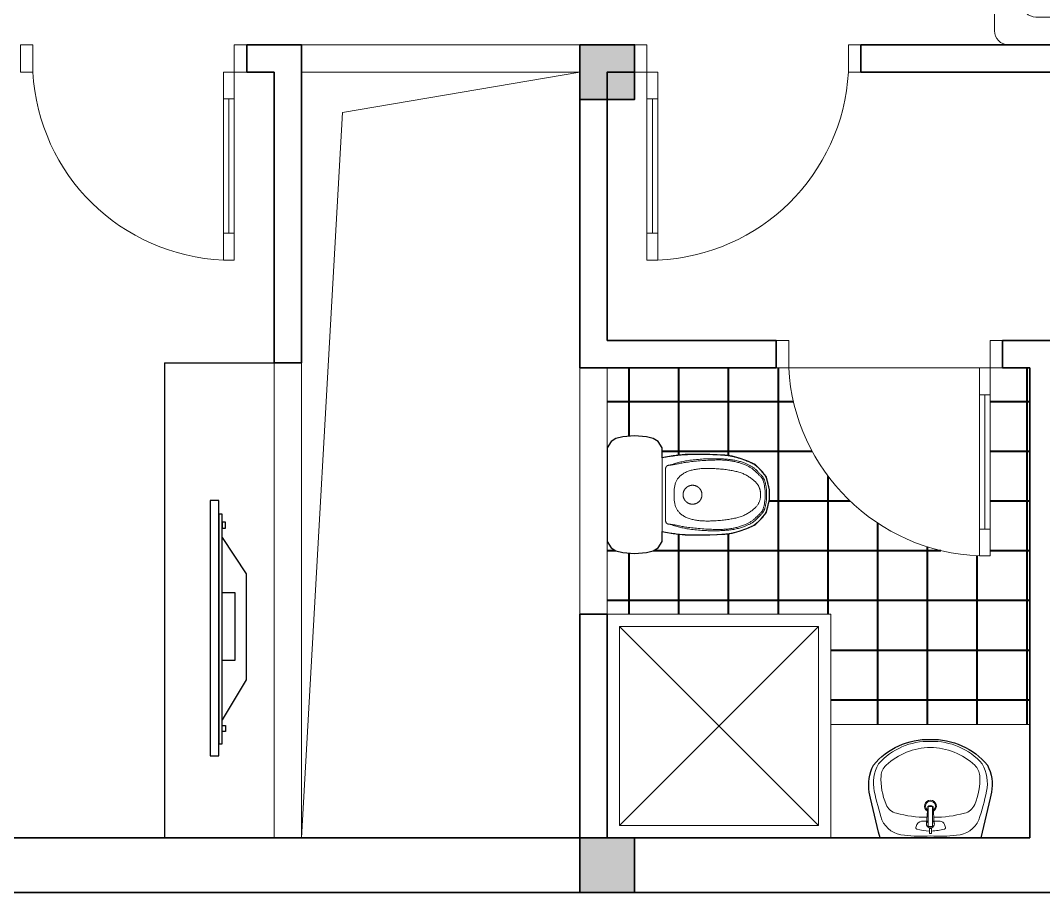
# Model space of a CAD drawing. Header units: millimetres. Extents: x -529782 to -142003, y -492574 to -273331.
# Drawn here: x -456372 to -452257, y -323175 to -319668 of the extents above; entities that cross this region are included whole.
import ezdxf

# ---------------------------------------------------------------- set-up
doc = ezdxf.new("R2010")
doc.units = ezdxf.units.MM
doc.header["$LTSCALE"] = 500
doc.header["$MEASUREMENT"] = 0
doc.linetypes.add('DASHED', pattern=[0.75, 0.5, -0.25])
doc.layers.get('0').update_dxf_attribs({"linetype": 'CONTINUOUS', "lineweight": 13})
for name, color, linetype, lineweight in [('1.cat 30', 30, 'CONTINUOUS', 35), ('1.cot', 2, 'CONTINUOUS', 35), ('CA.dim 08', 251, 'CONTINUOUS', 13), ('CA.noi that 15', 15, 'CONTINUOUS', 9), ('noithat', 15, 'CONTINUOUS', 9), ('RAT MANH', 250, 'CONTINUOUS', 40)]:
    doc.layers.add(name, color=color, linetype=linetype, lineweight=lineweight)
doc.layers.add('NTHT', color=5, linetype='CONTINUOUS')

# ---------------------------------------------------------------- blocks, each defined once
blk = doc.blocks.new('A$C1A9D127A')
at = {"layer": 'noithat', "color": 135, "linetype": 'Continuous'}
for p, q in [((49.99985728343017, 109.9998206971213), (-0.0001427165698260069, 109.9998206971213)), ((-0.0001427165698260069, 109.9998206971213), (-0.0001427165698260069, -0.000179302878677845)), ((49.99985728343017, -0.000179302878677845), (49.99985728343017, 109.9998206971213)), ((-0.0001427165698260069, -0.000179302878677845), (49.99985728343017, -0.000179302878677845))]:
    blk.add_line(p, q, dxfattribs=at)
blk = doc.blocks.new('A$C2BDB356E')
at = {"layer": 'noithat', "color": 135, "linetype": 'Continuous'}
for p, q in [((0.0007344302721321583, 599.9999563574092), (0.0007344302721321583, 699.9999563574092)), ((0.0007344302721321583, 699.9999563574092), (40.00073443027213, 699.9999563574092)), ((40.00073443027213, 699.9999563574092), (40.00073443027213, 599.9999563574092)), ((40.00073443027213, 599.9999563574092), (0.0007344302721321583, 599.9999563574092)), ((0.0007344302721321583, 99.99995635740925), (0.0007344302721321583, -4.364259075373411e-05)), ((40.00073443027213, 99.99995635740925), (0.0007344302721321583, 99.99995635740925)), ((40.00073443027213, -4.364259075373411e-05), (40.00073443027213, 99.99995635740925)), ((0.0007344302721321583, -4.364259075373411e-05), (40.00073443027213, -4.364259075373411e-05))]:
    blk.add_line(p, q, dxfattribs=at)
at = {"layer": 'noithat', "color": 8, "linetype": 'Continuous'}
for p, q in [((0.0007344302721321583, 99.99995635740925), (0.0007344302721321583, 599.9999563574092)), ((20.00073443027213, 599.9999563574092), (20.00073443027213, 99.99995635740925)), ((40.00073443027213, 599.9999563574092), (40.00073443027213, 99.99995635740925))]:
    blk.add_line(p, q, dxfattribs=at)
at = {"layer": 'noithat', "color": 1, "linetype": 'Continuous'}
blk.add_arc((10.18820847296689, 740.3098040898665), 740.9098847954065, 272.306074052381, 356.8812333185894, dxfattribs=at)
blk = doc.blocks.new('LB')
at = {"layer": 'CA.noi that 15'}
for points in [[(-225.0000000000036, 0, 0.00715951552299166), (-273, -203.4897723640211, 0.1619198315888996), (-254.9308359635256, -324.6108444543647, 0.2300763948304888), (-9.094947017729282e-13, -439.9999999999989, 0.2300763948304889), (254.9308359635243, -324.6108444543647, 0.161919831588894), (273, -203.4897723640211, 0.007159515522987385), (225.0000000000023, 0)], [(216.4925451009931, -80.28914582800644, 0.2857762006744261), (116.4577819525553, -11.7264805697082, 0.05324895662298185), (4.547473508864641e-13, -8.717014769758407, 0.0532489566229818), (-116.457781952558, -11.72648056970911, 0.2857762006744263), (-216.4925451009949, -80.28914582800644, 0.0261188910767663), (-251, -208.1482769904169, 0.1828913300787753), (-231.6265457520908, -330.4339747134914, 0.2264730495886041), (-1.364242052659392e-12, -430.638764293589, 0.226473049588604), (231.6265457520908, -330.4339747134914, 0.1828913300787497), (251, -208.1482769904173, 0.02611889107674409)]]:
    blk.add_lwpolyline(points, format="xyb", close=True, dxfattribs=at)
for points in [[(-4.642100318369557, -30.54651999733323, 0.05091970351097123), (-60.43249699888611, -38.67063978293299, 0.4550738400397396), (-65.25905792041067, -46.36225864447033), (-61.14037776060513, -59.97870053259294, 0.2425177632962802), (-30.74250099478513, -74.75794050045897), (-16.69255750458069, -74.75794050045806)], [(9.524471682713738, -76.50839315901612, 0.7450101492190555), (-9.094947017729282e-13, -44.10808223062713, 0.7450101492190555), (-9.524471682715102, -76.50839315901612)], [(16.69255750457887, -74.75794050045806), (43.55986075457076, -74.75794050045806, 0.3305759068137352), (63.47080706874431, -59.97870053259339), (67.5894872285503, -46.36225864446942, 0.4550738400397397), (62.7629263070271, -38.67063978293254, 0.04891794026142181), (4.642100318368648, -30.54651999733323)], [(-17.48431541254058, -63.21405958222567), (-12.16060777981193, -140.454138731086, 0.3498836296653924), (12.16060777980829, -140.454138731086), (17.48431541253922, -63.21405958222567)], [(-15.52406878799718, -91.65469060038981, 0.05992485428890888), (-151.8340918766921, -109.640883800061, 0.2338672628618872), (-198.0378745664975, -149.3845572819522, 0.11430768862143), (-220.4523989751093, -277.4139925811553, 0.1955244708288293), (-198.3823421961002, -324.234444566411, 0.1833533645565591), (-3.410605131648481e-13, -403.8053916709545, 0.183353364556559), (198.3823421960981, -324.2344445664113, 0.1955244708288292), (220.4523989751087, -277.4139925811545, 0.1143076886214278), (198.0378745664973, -149.3845572819565, 0.2338672628618896), (151.8340918766912, -109.6408838000611, 0.05992485428890924), (15.52406878799502, -91.6546906003897)]]:
    blk.add_lwpolyline(points, format="xyb", dxfattribs=at)
for points in [[(-4.642100318370467, -18.86351208096585), (4.642100318368648, -18.86351208096585), (4.642100318368193, -42.40247154831923), (-4.642100318370467, -42.40247154831923)], [(9.524471682713283, -50.33124167318238), (-9.524471682714648, -50.33124167318238), (-9.524471682714648, -140), (9.524471682713283, -140)]]:
    blk.add_lwpolyline(points, close=True, dxfattribs=at)
for radius, start, end in [(26.54878672550494, 120.8988147049389, 59.10118529506399), (22.12788702186934, 126.8903920545422, 53.10960794546185)]:
    blk.add_arc((-9.094947017729282e-13, -141.8663260221169), radius, start, end, dxfattribs=at)
blk = doc.blocks.new('XB')
at = {"layer": 'CA.noi that 15'}
for points in [[(-9.094947017729282e-13, -244.9999999999995), (208.8954361495862, -244.9999999999995), (237.2925287717289, -227.394719377834), (251.4910685635441, -206.0861382490939), (258.5903449787074, -175.3070756266006), (262.5, -122.5), (258.5903449787074, -69.69292437339845), (251.4910685635441, -38.91386175090565), (237.2925287717289, -17.60528062216554), (208.8954361495862, 0), (0, 0), (-208.8954361495871, 0), (-237.2925287717308, -17.60528062216554), (-251.4910685635441, -38.91386175090565), (-258.5903449787093, -69.69292437339845), (-262.5, -122.5), (-258.5903449787093, -175.3070756266006), (-251.4910685635441, -206.0861382490939), (-237.2925287717308, -227.394719377834), (-208.8954361495871, -244.9999999999995)], [(-38.12755352953536, -702.979022871189), (-42.16950027680332, -702.2574803312175), (-45.98567134152245, -701.5074583245412), (-49.5790804289777, -700.729298482966), (-52.95274124445359, -699.923342438298), (-56.10966749323461, -699.0899318223428), (-59.05287288060572, -698.2294082669064), (-61.78537111185051, -697.3421134037942), (-64.3101758922553, -696.4283888648126), (-66.63704503162444, -695.4842888694538), (-68.80271275785026, -694.4887179879563), (-70.8506574033454, -693.4162933782457), (-72.82435730052384, -692.2416321982466), (-74.76729078179778, -690.9393516058847), (-76.72293617958121, -689.4840687590852), (-78.73477182628676, -687.8504008157729), (-80.84627605432661, -686.0129649338735), (-83.08950568948694, -683.9562778420052), (-85.45083153103633, -681.7044545515585), (-87.90520287161507, -679.2915096446175), (-90.42756900386439, -676.7514577032659), (-92.99287922042413, -674.1183133095876), (-95.5760828139355, -671.4260910456665), (-98.15212907703881, -668.7088054935864), (-100.6959673023753, -666.0004712354312), (-103.1858272320546, -663.3276435114369), (-105.6130604060691, -660.6870401944493), (-107.9722988138788, -658.0679198154658), (-110.2581744449449, -655.4595409054846), (-112.4653192887295, -652.8511619955034), (-114.5883653346928, -650.2320416165201), (-116.6219445722963, -647.5914382995325), (-118.5606889910014, -644.918610575538), (-120.4025110318612, -642.2016234906052), (-122.1584449422976, -639.4237681510833), (-123.8428054213264, -636.5671421783916), (-125.4699071679611, -633.6138431939492), (-127.0540648812166, -630.5459688191759), (-128.6095932601074, -627.3456166754909), (-130.1508070036484, -623.9948843843138), (-131.6920208108545, -620.4758695670637), (-133.2430760365014, -616.7781291724755), (-134.7959206584151, -612.9210574585438), (-136.3380293101827, -608.9315080105787), (-137.8568766253916, -604.83633441389), (-139.3399372376293, -600.6623902537879), (-140.7746857804832, -596.4365291155823), (-142.1485968875409, -592.185604584583), (-143.4491451923891, -587.9364702461), (-144.6667875602297, -583.7076252386182), (-145.8039097827204, -579.4841509133203), (-146.8658798831329, -575.2427741745635), (-147.8580658847395, -570.9602219267051), (-148.785835810811, -566.6132210741032), (-149.6545576846197, -562.1784985211145), (-150.4695995294378, -557.6327811720967), (-151.2363293685362, -552.9527959314073), (-151.9580276641186, -548.1167615624722), (-152.629624634113, -543.1088642649927), (-153.243962935378, -537.9147820977378), (-153.793885224773, -532.5201931194772), (-154.2722341591575, -526.9107753889803), (-154.6718523953905, -521.0722069650169), (-154.9855825903305, -514.9901659063564), (-155.206267400838, -508.6503302717686), (-155.3288370405953, -502.0428537262937), (-155.3565719505846, -495.1757923600576), (-155.2948401286117, -488.0616778694568), (-155.1490095724821, -480.7130419508885), (-154.9244482800023, -473.1424163007491), (-154.6265242489781, -465.3623326154357), (-154.260605477215, -457.3853225913447), (-153.8320599625199, -449.2239179248729), (-153.3459574805975, -440.8998998787533), (-152.8061749187523, -432.4720479810615), (-152.2162909421882, -424.0083913262081), (-151.5798842161098, -415.5769590086052), (-150.9005334057201, -407.2457801226633), (-150.1818171762238, -399.0828837627946), (-149.4273141928243, -391.1562990234102), (-148.6406031207257, -383.534054998921), (-147.8249644072762, -376.2686653779242), (-146.9824856283994, -369.3505822257575), (-146.1149561421635, -362.7547422019452), (-145.2241653066358, -356.456081966011), (-144.3119024798848, -350.4295381774787), (-143.3799570199776, -344.6500474958711), (-142.4301182849822, -339.0925465807131), (-141.464175632967, -333.731972091528), (-140.4860059703346, -328.5489297761337), (-139.5078363968332, -323.5467017355263), (-138.543981560545, -318.7342391589959), (-137.6087561095533, -314.1204932358332), (-136.7164746919402, -309.714415155328), (-135.8814519557895, -305.5249561067712), (-135.118002549184, -301.5610672794523), (-134.4404411202063, -297.8316998626624), (-133.8589072117784, -294.3443131779031), (-133.3668399461826, -291.1003990755235), (-132.9535033405396, -288.0999575380847), (-132.6081614119707, -285.3429885481473), (-132.3200781775963, -282.8294920882727), (-132.0785176545382, -280.5594681410216), (-131.8727438599171, -278.5329166889551), (-131.6920208108545, -276.7498377146335), (-131.5259107402044, -275.2054572376469), (-131.3651687437582, -273.8759054257011), (-131.2008481330399, -272.7325384835308), (-131.0240022195735, -271.7467126158699), (-130.8256843148829, -270.8897840274535), (-130.5969477304934, -270.1331089230157), (-130.3288457779286, -269.448043507291), (-130.0124317687128, -268.8059439850144), (-129.6408465754389, -268.1829405209846), (-129.2155813149752, -267.5742591202588), (-128.7402146652589, -266.9798997479588), (-128.2183253042263, -266.3998623692069), (-127.6534919098149, -265.8341469491243), (-127.0492931599611, -265.2827534528333), (-126.4093077326015, -264.7456818454552), (-125.7371143056739, -264.2229320921119), (-125.0348004402467, -263.7153992861558), (-124.2984892299155, -263.2275590338577), (-123.5228126514098, -262.764782069718), (-122.7024026814565, -262.332439128239), (-121.8318912967848, -261.9359009439208), (-120.9059104741223, -261.5805382512649), (-119.9190921901977, -261.2717217847726), (-118.8660684217393, -261.0148222789444), (-117.7120723731346, -260.8131218522158), (-116.3047421594129, -260.6615481587573), (-114.462317123262, -260.5529402366724), (-112.0030366073711, -260.4801371240665), (-108.7451399544289, -260.4359778590429), (-104.506866507123, -260.4133014797067), (-99.10645560814328, -260.4049470241616), (-92.36214660017686, -260.4037535305124), (-84.1542568264299, -260.4037535305124), (-74.61141563217325, -260.4037535305124), (-63.92433036319335, -260.4037535305124), (-52.28370836527756, -260.4037535305124), (-39.88025698421325, -260.4037535305124), (-26.90468356578731, -260.4037535305124), (-13.54769545578711, -260.4037535305124), (0, -260.4037535305124), (13.54769545578711, -260.4037535305124), (26.90468356578731, -260.4037535305124), (39.88025698421325, -260.4037535305124), (52.28370836527756, -260.4037535305124), (63.92433036319335, -260.4037535305124), (74.6114156321728, -260.4037535305124), (84.1542568264299, -260.4037535305124), (92.3621466001764, -260.4037535305124), (99.10645560814191, -260.4049470241616), (104.5068665071221, -260.4133014797067), (108.7451399544275, -260.4359778590429), (112.0030366073702, -260.4801371240665), (114.4623171232611, -260.5529402366728), (116.3047421594119, -260.6615481587573), (117.7120723731337, -260.8131218522162), (118.8660684217389, -261.0148222789444), (119.9190921901977, -261.2717217847726), (120.9059104741223, -261.5805382512649), (121.8318912967848, -261.9359009439208), (122.7024026814565, -262.332439128239), (123.5228126514098, -262.764782069718), (124.2984892299155, -263.2275590338577), (125.0348004402467, -263.7153992861558), (125.7371143056739, -264.2229320921119), (126.409307732602, -264.7456818454552), (127.0492931599611, -265.2827534528328), (127.6534919098149, -265.8341469491243), (128.2183253042263, -266.3998623692064), (128.7402146652589, -266.9798997479588), (129.2155813149752, -267.5742591202584), (129.6408465754384, -268.1829405209842), (130.0124317687118, -268.8059439850144), (130.3288457779277, -269.448043507291), (130.5969477304925, -270.1331089230157), (130.8256843148824, -270.8897840274535), (131.0240022195726, -271.7467126158699), (131.200848133039, -272.7325384835308), (131.3651687437577, -273.8759054257011), (131.5259107402039, -275.2054572376469), (131.6920208108536, -276.7498377146335), (131.8727438599167, -278.5329166889551), (132.0785176545378, -280.5594681410216), (132.3200781775959, -282.8294920882727), (132.6081614119698, -285.3429885481473), (132.9535033405391, -288.0999575380847), (133.3668399461822, -291.1003990755235), (133.8589072117779, -294.3443131779031), (134.4404411202054, -297.8316998626624), (135.1180025491835, -301.5610672794523), (135.8814519557895, -305.5249561067712), (136.7164746919402, -309.714415155328), (137.6087561095528, -314.1204932358332), (138.543981560545, -318.7342391589959), (139.5078363968328, -323.5467017355263), (140.4860059703346, -328.5489297761337), (141.464175632967, -333.731972091528), (142.4301182849822, -339.0925465807131), (143.3799570199776, -344.6500474958711), (144.3119024798848, -350.4295381774782), (145.2241653066358, -356.456081966011), (146.1149561421635, -362.7547422019452), (146.9824856283994, -369.3505822257575), (147.8249644072762, -376.2686653779238), (148.6406031207248, -383.534054998921), (149.4273141928234, -391.1562990234102), (150.1818171762225, -399.0828837627951), (150.9005334057192, -407.2457801226637), (151.5798842161084, -415.5769590086052), (152.2162909421872, -424.0083913262083), (152.8061749187514, -432.4720479810617), (153.3459574805961, -440.8998998787536), (153.832059962519, -449.2239179248729), (154.2606054772145, -457.3853225913444), (154.6265242489771, -465.3623326154354), (154.9244482800013, -473.1424163007489), (155.1490095724812, -480.7130419508883), (155.2948401286108, -488.0616778694566), (155.3565719505837, -495.1757923600574), (155.3288370405944, -502.0428537262935), (155.2062674008371, -508.6503302717686), (154.9855825903301, -514.9901659063567), (154.6718523953896, -521.0722069650171), (154.2722341591571, -526.9107753889805), (153.7938852247726, -532.5201931194774), (153.2439629353771, -537.914782097738), (152.6296246341121, -543.1088642649929), (151.9580276641182, -548.1167615624724), (151.2363293685357, -552.9527959314073), (150.4695995294369, -557.6327811720967), (149.6545576846192, -562.1784985211145), (148.7858358108101, -566.6132210741032), (147.8580658847386, -570.9602219267051), (146.8658798831325, -575.2427741745635), (145.8039097827195, -579.4841509133203), (144.6667875602288, -583.7076252386182), (143.4491451923882, -587.9364702461), (142.14859688754, -592.185604584583), (140.7746857804827, -596.4365291155821), (139.3399372376289, -600.6623902537879), (137.8568766253911, -604.83633441389), (136.3380293101818, -608.9315080105785), (134.7959206584142, -612.9210574585436), (133.243076036501, -616.7781291724755), (131.6920208108536, -620.4758695670637), (130.150807003648, -623.9948843843138), (128.609593260107, -627.3456166754909), (127.0540648812162, -630.5459688191759), (125.4699071679606, -633.6138431939492), (123.8428054213259, -636.5671421783916), (122.1584449422976, -639.4237681510833), (120.4025110318607, -642.2016234906055), (118.5606889910014, -644.918610575538), (116.6219445722963, -647.5914382995322), (114.5883653346928, -650.2320416165198), (112.4653192887295, -652.8511619955034), (110.2581744449449, -655.4595409054846), (107.9722988138783, -658.0679198154658), (105.6130604060686, -660.6870401944491), (103.1858272320546, -663.3276435114367), (100.6959673023744, -666.0004712354312), (98.15212907703835, -668.7088054935864), (95.57608281393459, -671.4260910456667), (92.99287922042322, -674.1183133095876), (90.42756900386348, -676.7514577032659), (87.90520287161416, -679.2915096446177), (85.45083153103542, -681.7044545515587), (83.08950568948603, -683.9562778420052), (80.84627605432615, -686.0129649338735), (78.7347718262854, -687.8504008157729), (76.7229361795803, -689.4840687590852), (74.76729078179687, -690.9393516058847), (72.82435730052293, -692.2416321982466), (70.85065740334448, -693.4162933782457), (68.80271275784935, -694.4887179879563), (66.63704503162353, -695.4842888694538), (64.31017589225439, -696.4283888648126), (61.78537111185005, -697.3421134037944), (59.05287288060526, -698.2294082669064), (56.10966749323416, -699.0899318223428), (52.95274124445314, -699.923342438298), (49.5790804289777, -700.7292984829662), (45.98567134152245, -701.5074583245412), (42.16950027680332, -702.2574803312175), (38.12755352953536, -702.979022871189), (33.86208612422843, -703.6693188547154), (29.3964280045675, -704.3158993603165), (24.75917784403191, -704.903870008578), (19.97893431610009, -705.4183364200853), (15.0842960942523, -705.8444042154238), (10.10386185196649, -706.1671790151788), (5.066230262722911, -706.371766439936), (0, -706.4432721102805), (-5.066230262722911, -706.3717664399362), (-10.10386185196694, -706.167179015179), (-15.0842960942523, -705.844404215424), (-19.97893431610055, -705.4183364200856), (-24.75917784403191, -704.9038700085782), (-29.3964280045675, -704.3158993603167), (-33.86208612422888, -703.6693188547156)]]:
    blk.add_lwpolyline(points, close=True, dxfattribs=at)
for points in [[(-165.1062985557201, -244.9999999999995), (-166.1219445572806, -250.8416357187966), (-167.1349270092719, -256.8371154334773), (-168.1425823621239, -262.970512615781), (-169.1422470662683, -269.225900737446), (-170.1312575721345, -275.5873532702112), (-171.1069503301537, -282.038943685815), (-172.0666617907568, -288.5647454559962), (-173.0077284043732, -295.1488320524936), (-173.9261723287027, -301.7949924241848), (-174.8127585505144, -308.5858774284998), (-175.6569377638452, -315.6238534000081), (-176.4481606627337, -323.0112866732793), (-177.1758779412162, -330.850543582882), (-177.8295402933304, -339.2439904633866), (-178.3985984131141, -348.2939936493613), (-178.8725029946049, -358.102919475376), (-179.2436389773852, -368.7243043659037), (-179.5161282832223, -380.0163651050348), (-179.6970270794277, -391.7884885667627), (-179.7933915333138, -403.8500616250817), (-179.8122778121924, -416.0104711539857), (-179.760742083376, -428.0791040274685), (-179.6458405141771, -439.8653471195244), (-179.4746292719069, -451.1785873041474), (-179.2533546610703, -461.8626614537495), (-178.98502353494, -471.8992064344154), (-178.6718328839806, -481.3043091106485), (-178.315979698657, -490.0940563469517), (-177.9196609694341, -498.284535007828), (-177.4850736867775, -505.8918319577806), (-177.0144148411509, -512.9320340613126), (-176.50988142302, -519.4212281829268), (-175.9729947203023, -525.3836363402806), (-175.4025732107275, -530.8760211636481), (-174.7967596694789, -535.9632804364571), (-174.1536968717392, -540.7103119421361), (-173.471527592691, -545.1820134641127), (-172.7483946075167, -549.4432827858154), (-171.9824406913999, -553.5590176906721), (-171.1718086195233, -557.5941159621113), (-170.3145924191049, -561.6039833121226), (-169.4086911255076, -565.6060571669443), (-168.4519550261293, -569.608282881376), (-167.4422344083678, -573.6186058102182), (-166.3773795596212, -577.6449713082707), (-165.2552407672879, -581.6953247303331), (-164.0736683187656, -585.7776114312057), (-162.8305125014526, -589.8997767656886), (-161.5239818839364, -594.0681097527197), (-160.1537181595618, -598.2822740677902), (-158.7197213028621, -602.5402770505295), (-157.2219912883729, -606.8401260405665), (-155.6605280906274, -611.1798283775308), (-154.0353316841597, -615.5573914010517), (-152.3464020435044, -619.9708224507583), (-150.5937391431949, -624.4181288662801), (-148.7753513010953, -628.8939968720954), (-146.8812802083817, -633.3798282320818), (-144.8995758995607, -637.8537035949657), (-142.8182884091379, -642.2937036094736), (-140.6254677716192, -646.6779089243321), (-138.3091640215112, -650.984400188268), (-135.8574271933189, -655.1912580500075), (-133.2583073215487, -659.2765631582772), (-130.5048978783552, -663.223239712564), (-127.6104660864867, -667.0335861153935), (-124.5933226063403, -670.7147443200515), (-121.4717780983128, -674.2738562798238), (-118.2641432228015, -677.7180639479961), (-114.9887286402031, -681.0545092778541), (-111.6638450109144, -684.2903342226839), (-108.3078029953335, -687.4326807357709), (-104.9359131091373, -690.4847781852043), (-101.5514852891311, -693.434205598287), (-98.15482932739951, -696.2646294171252), (-94.74625501602941, -698.959716083825), (-91.32607214710515, -701.5031320404926), (-87.89459051271297, -703.878543729234), (-84.45211990493863, -706.0696175921555), (-80.9989701158679, -708.0600200713632), (-77.53448409257226, -709.8401268272021), (-74.05413740207132, -711.4271503929733), (-70.55243876637178, -712.8450125202169), (-67.02389690747941, -714.1176349604723), (-63.46302054740045, -715.2689394652796), (-59.86431840814066, -716.3228477861787), (-56.22229921170629, -717.3032816747093), (-52.53147168010355, -718.2341628824117), (-48.7915933020272, -719.1338467552746), (-45.02341663292509, -719.998423017083), (-41.25294299493362, -720.8184149860715), (-37.50617371018961, -721.5843459804744), (-33.809110100829, -722.2867393185259), (-30.18775348898907, -722.9161183184601), (-26.66810519680575, -723.4630062985116), (-23.27616654641542, -723.9179265769146), (-20.03040299451732, -724.2750953435188), (-16.91913653605752, -724.5435002746356), (-13.92315330054498, -724.7358219181917), (-11.02323941748864, -724.8647408221141), (-8.200181016396982, -724.9429375343291), (-5.434764226779407, -724.9830926027639), (-2.707775178143947, -724.9978865753451), (0, -724.9999999999998), (2.707775178144402, -724.9978865753453), (5.434764226779407, -724.9830926027639), (8.200181016397437, -724.9429375343293), (11.02323941748909, -724.8647408221141), (13.92315330054544, -724.735821918192), (16.91913653605798, -724.5435002746358), (20.03040299451732, -724.2750953435191), (23.27616654641542, -723.9179265769146), (26.66810519680575, -723.4630062985118), (30.18775348898862, -722.9161183184601), (33.809110100829, -722.2867393185259), (37.50617371018916, -721.5843459804744), (41.25294299493316, -720.8184149860717), (45.02341663292418, -719.9984230170833), (48.79159330202629, -719.1338467552746), (52.53147168010264, -718.2341628824117), (56.22229921170538, -717.3032816747095), (59.8643184081393, -716.3228477861787), (63.46302054739908, -715.2689394652796), (67.02389690747805, -714.1176349604723), (70.55243876637087, -712.8450125202169), (74.05413740207041, -711.4271503929735), (77.53448409257089, -709.8401268272023), (80.99897011586654, -708.0600200713632), (84.45211990493772, -706.0696175921555), (87.89459051271206, -703.878543729234), (91.32607214710424, -701.5031320404926), (94.7462550160285, -698.959716083825), (98.15482932739906, -696.2646294171252), (101.5514852891301, -693.434205598287), (104.9359131091369, -690.4847781852043), (108.3078029953326, -687.4326807357709), (111.6638450109144, -684.2903342226839), (114.9887286402027, -681.0545092778541), (118.2641432228011, -677.7180639479961), (121.4717780983124, -674.2738562798238), (124.5933226063398, -670.7147443200515), (127.6104660864862, -667.0335861153935), (130.5048978783548, -663.223239712564), (133.2583073215483, -659.2765631582772), (135.8574271933185, -655.1912580500073), (138.3091640215102, -650.9844001882677), (140.6254677716188, -646.6779089243321), (142.818288409137, -642.2937036094734), (144.8995758995597, -637.8537035949655), (146.8812802083812, -633.3798282320818), (148.7753513010944, -628.8939968720954), (150.5937391431944, -624.4181288662801), (152.3464020435035, -619.9708224507583), (154.0353316841588, -615.5573914010517), (155.6605280906265, -611.1798283775311), (157.221991288372, -606.8401260405667), (158.7197213028617, -602.5402770505295), (160.1537181595609, -598.2822740677905), (161.5239818839359, -594.0681097527199), (162.8305125014522, -589.8997767656886), (164.0736683187652, -585.7776114312057), (165.2552407672874, -581.6953247303331), (166.3773795596207, -577.6449713082707), (167.4422344083673, -573.6186058102182), (168.4519550261289, -569.608282881376), (169.4086911255076, -565.6060571669443), (170.3145924191049, -561.6039833121226), (171.1718086195233, -557.5941159621113), (171.9824406914004, -553.5590176906721), (172.7483946075172, -549.4432827858154), (173.471527592691, -545.1820134641127), (174.1536968717392, -540.7103119421361), (174.7967596694793, -535.9632804364571), (175.402573210728, -530.8760211636481), (175.9729947203023, -525.3836363402806), (176.50988142302, -519.4212281829268), (177.0144148411509, -512.9320340613126), (177.4850736867775, -505.8918319577806), (177.9196609694341, -498.284535007828), (178.315979698657, -490.0940563469517), (178.6718328839806, -481.3043091106485), (178.98502353494, -471.8992064344154), (179.2533546610703, -461.8626614537495), (179.4746292719069, -451.1785873041474), (179.6458405141771, -439.8653471195246), (179.7607420833765, -428.0791040274687), (179.8122778121929, -416.0104711539857), (179.7933915333138, -403.8500616250817), (179.6970270794277, -391.7884885667627), (179.5161282832223, -380.0163651050348), (179.2436389773852, -368.7243043659037), (178.8725029946049, -358.102919475376), (178.3985984131141, -348.2939936493613), (177.8295402933304, -339.2439904633861), (177.1758779412157, -330.850543582882), (176.4481606627332, -323.0112866732788), (175.6569377638452, -315.6238534000076), (174.812758550514, -308.5858774284993), (173.9261723287023, -301.7949924241843), (173.0077284043728, -295.1488320524936), (172.0666617907559, -288.5647454559962), (171.1069503301528, -282.038943685815), (170.1312575721336, -275.5873532702108), (169.1422470662674, -269.225900737446), (168.142582362123, -262.970512615781), (167.134927009271, -256.8371154334773), (166.1219445572797, -250.8416357187962), (165.1062985557191, -244.9999999999995)], [(-131.5559073152158, -274.3435331070255), (-133.4373528535457, -281.4262593174385), (-135.2752964205611, -288.1495734227433), (-137.0622799096209, -294.5535544857125), (-138.7908452140855, -300.6782815691176), (-140.4535342273143, -306.5638337357304), (-142.0428888426668, -312.2502900483228), (-143.5514509535024, -317.7777295696669), (-144.9717624531804, -323.1862313625347), (-146.2993676057627, -328.5204601755954), (-147.541820158116, -333.8434235011073), (-148.7096762278084, -339.2227145172278), (-149.8134919324093, -344.7259264021122), (-150.8638233894867, -350.420652333918), (-151.8712267166093, -356.3744854908009), (-152.8462580313458, -362.6550190509174), (-153.7994734512645, -369.3298461924237), (-154.7375585200389, -376.4374574713493), (-155.6517164857614, -383.8999329552144), (-156.5292800226293, -391.6102500894135), (-157.3575818048403, -399.4613863193395), (-158.1239545065905, -407.3463190903863), (-158.8157308020782, -415.1580258479476), (-159.4202433655, -422.7894840374163), (-159.9248248710537, -430.1336711041865), (-160.32103043487, -437.11032013521), (-160.617304940818, -443.7461867836707), (-160.8263157147003, -450.0947823443112), (-160.96073008232, -456.2096181118736), (-161.033215369479, -462.1442053811002), (-161.056438901981, -467.9520554467333), (-161.0430680056279, -473.6866796035154), (-161.005770006223, -479.4015891461886), (-160.9536935258352, -485.1404380246559), (-160.8819123715971, -490.9074508094643), (-160.7819816469068, -496.6969947263208), (-160.6454564551632, -502.5034370009332), (-160.4638918997648, -508.3211448590089), (-160.2288430841099, -514.144485526255), (-159.9318651115977, -519.9678262283796), (-159.5645130856265, -525.7855341910897), (-159.1197495944834, -531.5908031490817), (-158.5961671660125, -537.3721328730078), (-157.993765812947, -543.116849642508), (-157.3125455480199, -548.8122797372234), (-156.5525063839636, -554.4457494367946), (-155.7136483335112, -560.0045850208619), (-154.7959714093963, -565.4761127690665), (-153.7994756243502, -570.8476589610489), (-152.7255684696306, -576.1063151753406), (-151.581287350582, -581.2382341860389), (-150.3750771510731, -586.229334066132), (-149.1153827549729, -591.0655328886078), (-147.8106490461491, -595.7327487264549), (-146.4693209084712, -600.2168996526614), (-145.099843225807, -604.5039037402153), (-143.7106608820254, -608.5796790621046), (-142.3092804377352, -612.4355417615955), (-140.8994551605083, -616.0844002630622), (-139.4839999946566, -619.5445610611566), (-138.0657298844931, -622.8343306505305), (-136.647459774329, -625.9720155258358), (-135.2320046084774, -628.9759221817246), (-133.8221793312505, -631.8643571128487), (-132.4207988869603, -634.65562681386), (-131.0278632628738, -637.3659254926833), (-129.6321126180778, -640.0029982103385), (-128.219472154613, -642.5724777411176), (-126.7758670745202, -645.0799968593135), (-125.287222579841, -647.5311883392185), (-123.7394638726169, -649.9316849551251), (-122.1185161548879, -652.287119481326), (-120.4103046286959, -654.6031246921139), (-118.6045077785084, -656.8858027581853), (-116.7058172184998, -659.1431334358554), (-114.7226778452723, -661.3835658778432), (-112.6635345554268, -663.6155492368684), (-110.5368322455652, -665.8475326656499), (-108.3510158122886, -668.0879653169068), (-106.1145301521983, -670.3452963433588), (-103.8358201618958, -672.6279748977247), (-101.524034474061, -674.9392867577426), (-99.19113666568501, -677.2618642012237), (-96.84979404983869, -679.573176130998), (-94.51267393959051, -681.8506914498951), (-92.1924436480117, -684.0718790607452), (-89.90177048817122, -686.2142078663778), (-87.65332177313894, -688.255146769623), (-85.45976481598518, -690.1721646733104), (-83.33071738979743, -691.9476591628625), (-81.26359910773408, -693.5837425540708), (-79.25278004297252, -695.0874558453195), (-77.29263026868921, -696.4658400349924), (-75.37751985806017, -697.725936121474), (-73.50181888426323, -698.8747851031483), (-71.65989742047441, -699.9194279783992), (-69.84612553987017, -700.8669057456109), (-68.05131443314622, -701.7252539022481), (-66.25203976107105, -702.5064859420986), (-64.4213183019333, -703.2236098580311), (-62.53216683401934, -703.8896336429139), (-60.5576021356178, -704.5175652896155), (-58.47064098501596, -705.1204127910046), (-56.2443001605011, -705.7111841399494), (-53.85159644036139, -706.3028873293185), (-51.2728408186108, -706.9049700800333), (-48.51752115217323, -707.5126390252271), (-45.60241951369881, -708.1175405260851), (-42.5443179758372, -708.7113209437937), (-39.35999861123992, -709.2856266395383), (-36.06624349255617, -709.8321039745049), (-32.67983469243654, -710.3423993098793), (-29.21755428353163, -710.8081590068475), (-25.69461835838592, -711.22233006893), (-22.1199790891219, -711.5830620689878), (-18.50102266775639, -711.8898052222169), (-14.84513528630623, -712.1420097438136), (-11.15970313678918, -712.3391258489735), (-7.452112411220696, -712.4806037528926), (-3.729749301618995, -712.5658936707671), (0, -712.5944458177928), (3.729749301618995, -712.5658936707671), (7.452112411220696, -712.4806037528926), (11.15970313678872, -712.3391258489735), (14.84513528630623, -712.1420097438136), (18.50102266775593, -711.8898052222169), (22.11997908912144, -711.5830620689878), (25.69461835838547, -711.22233006893), (29.21755428353072, -710.8081590068475), (32.67983469243563, -710.3423993098795), (36.06624349255526, -709.8321039745051), (39.35999861123901, -709.2856266395386), (42.54431797583675, -708.7113209437939), (45.6024195136979, -708.1175405260853), (48.51752115217278, -707.5126390252271), (51.27284081861035, -706.9049700800335), (53.85159644036094, -706.3028873293185), (56.24430016050064, -705.7111841399492), (58.47064098501551, -705.1204127910044), (60.55760213561734, -704.5175652896155), (62.53216683401934, -703.8896336429139), (64.42131830193284, -703.2236098580311), (66.25203976107059, -702.5064859420986), (68.05131443314576, -701.7252539022481), (69.84612553986926, -700.8669057456109), (71.6598974204735, -699.9194279783992), (73.50181888426232, -698.8747851031483), (75.37751985805971, -697.7259361214742), (77.2926302686883, -696.4658400349927), (79.25278004297161, -695.0874558453195), (81.26359910773363, -693.5837425540708), (83.33071738979652, -691.9476591628625), (85.45976481598473, -690.1721646733104), (87.65332177313849, -688.2551467696228), (89.90177048817031, -686.2142078663778), (92.1924436480108, -684.071879060745), (94.51267393959006, -681.8506914498951), (96.84979404983778, -679.5731761309978), (99.19113666568455, -677.2618642012237), (101.52403447406, -674.9392867577424), (103.8358201618953, -672.6279748977247), (106.1145301521974, -670.3452963433585), (108.3510158122876, -668.0879653169065), (110.5368322455643, -665.8475326656496), (112.6635345554259, -663.6155492368682), (114.7226778452714, -661.3835658778432), (116.7058172184989, -659.1431334358554), (118.604507778507, -656.8858027581853), (120.4103046286946, -654.6031246921139), (122.1185161548865, -652.287119481326), (123.7394638726155, -649.9316849551253), (125.2872225798401, -647.5311883392185), (126.7758670745193, -645.0799968593135), (128.2194721546116, -642.5724777411178), (129.6321126180765, -640.0029982103385), (131.0278632628729, -637.3659254926836), (132.4207988869589, -634.65562681386), (133.8221793312491, -631.8643571128487), (135.2320046084765, -628.9759221817249), (136.6474597743281, -625.972015525836), (138.0657298844917, -622.8343306505305), (139.4839999946557, -619.5445610611566), (140.8994551605074, -616.0844002630622), (142.3092804377343, -612.4355417615957), (143.710660882025, -608.5796790621046), (145.0998432258066, -604.503903740215), (146.4693209084708, -600.2168996526611), (147.8106490461491, -595.7327487264547), (149.1153827549724, -591.0655328886075), (150.3750771510731, -586.2293340661317), (151.5812873505815, -581.2382341860387), (152.7255684696302, -576.1063151753403), (153.7994756243497, -570.8476589610489), (154.795971409395, -565.4761127690665), (155.7136483335103, -560.0045850208621), (156.5525063839623, -554.4457494367946), (157.3125455480185, -548.8122797372234), (157.9937658129456, -543.1168496425082), (158.5961671660111, -537.3721328730078), (159.1197495944821, -531.5908031490819), (159.5645130856251, -525.7855341910897), (159.9318651115968, -519.9678262283794), (160.228843084109, -514.1444855262548), (160.4638918997639, -508.3211448590087), (160.6454564551623, -502.503437000933), (160.7819816469059, -496.6969947263206), (160.8819123715962, -490.9074508094641), (160.9536935258348, -485.1404380246556), (161.0057700062225, -479.4015891461886), (161.043068005627, -473.6866796035156), (161.0564389019801, -467.9520554467335), (161.0332153694781, -462.1442053811004), (160.9607300823191, -456.2096181118739), (160.8263157146998, -450.0947823443114), (160.6173049408171, -443.746186783671), (160.3210304348695, -437.11032013521), (159.9248248710533, -430.1336711041865), (159.4202433654996, -422.7894840374161), (158.8157308020777, -415.1580258479471), (158.1239545065905, -407.3463190903863), (157.3575818048398, -399.4613863193395), (156.5292800226293, -391.6102500894135), (155.6517164857614, -383.8999329552144), (154.7375585200384, -376.4374574713488), (153.7994734512636, -369.3298461924237), (152.8462580313449, -362.6550190509174), (151.8712267166084, -356.3744854908009), (150.8638233894858, -350.420652333918), (149.8134919324084, -344.7259264021122), (148.7096762278079, -339.2227145172278), (147.5418201581151, -333.8434235011073), (146.2993676057617, -328.5204601755954), (144.97176245318, -323.1862313625347), (143.5514509535014, -317.7777295696674), (142.0428888426659, -312.2502900483232), (140.4535342273139, -306.5638337357304), (138.790845214085, -300.6782815691176), (137.0622799096204, -294.5535544857125), (135.2752964205602, -288.1495734227437), (133.4373528535452, -281.4262593174385), (131.5559073152153, -274.3435331070255)]]:
    blk.add_lwpolyline(points, dxfattribs=at)
at = {"layer": 'CA.noi that 15', "linetype": 'DASHED'}
blk.add_lwpolyline([(-18.918296805507, -683.4159208928668), (-21.30229448946966, -682.8767605735077), (-23.69334189788378, -682.282102838695), (-26.09247687880179, -681.619416009471), (-28.50073728027564, -680.8761684068779), (-30.91916095035685, -680.0398283519582), (-33.34878573709784, -679.0978641657541), (-35.79064948855103, -678.0377441693079), (-38.24579005276746, -676.8469366836619), (-40.71507230312454, -675.5135067752299), (-43.1986692142973, -674.0279064919112), (-45.69658078628618, -672.3811846269762), (-48.20880701909073, -670.5643899736954), (-50.7353479127114, -668.5685713253397), (-53.2762034671473, -666.3847774751798), (-55.83137368239932, -664.004057216486), (-58.40085855846746, -661.4174593425289), (-60.98346520694986, -658.6211049953156), (-63.57322918584032, -655.6314047117969), (-66.16299316473032, -652.4698413776596), (-68.74559981321272, -649.1578978785913), (-71.31389180087945, -645.7170571002785), (-73.86071179732198, -642.1688019284086), (-76.37890247213318, -638.5346152486686), (-78.86130649490451, -634.8359799467455), (-81.29987186468361, -631.0890081854516), (-83.68296789833539, -627.2883292360987), (-85.99806924218001, -623.4232016471235), (-88.23265054253852, -619.4828839669631), (-90.37418644573063, -615.4566347440546), (-92.41015159807694, -611.3337125268345), (-94.3280206458976, -607.10337586374), (-96.11526823551321, -602.7548833032081), (-97.76384235323712, -598.2807755062975), (-99.28358434535812, -593.6867215845548), (-100.6888088981573, -588.9816727621483), (-101.9938306979161, -584.1745802632465), (-103.2129644309171, -579.2743953120182), (-104.3605247834412, -574.2900691326317), (-105.4508264417705, -569.2305529492553), (-106.4981840921864, -564.1047979860577), (-107.5139301914787, -558.9172798609361), (-108.49746827847, -553.6545717667032), (-109.4452196624898, -548.2987712898996), (-110.3536056528683, -542.8319760170673), (-111.2190475589364, -537.2362835347467), (-112.0379666900235, -531.4937914294799), (-112.8067843554604, -525.5865972878073), (-113.5219218645766, -519.4967986962708), (-114.1803969793923, -513.2184281749974), (-114.7816132726839, -506.7932579784601), (-115.3255707699168, -500.2749952947181), (-115.8122694965573, -493.7173473118303), (-116.2417094780712, -487.1740212178554), (-116.613890739924, -480.6987242008529), (-116.9288133075825, -474.3451634488817), (-117.1864772065114, -468.1670461500007), (-117.3862860116101, -462.2043543225686), (-117.5252574955084, -456.4421693061424), (-117.5998129802701, -450.851847270578), (-117.6063737879576, -445.4047443857321), (-117.5413612406342, -440.0722168214606), (-117.4011966603634, -434.8256207476204), (-117.1823013692078, -429.6363123340675), (-116.8810966892306, -424.475647750658), (-116.4946003888181, -419.3218457520989), (-116.0222160216476, -414.1805754324978), (-115.4639435877189, -409.0643684708116), (-114.8197830870313, -403.9857565459988), (-114.0897345195858, -398.9572713370167), (-113.273797885382, -393.9914445228228), (-112.3719731844199, -389.1008077823753), (-111.3842604166998, -384.297892794631), (-110.3094666916977, -379.5937393707604), (-109.1416275567963, -374.9934198507799), (-107.873585668855, -370.5005147069169), (-106.4981836847328, -366.1186044114006), (-105.0082642612892, -361.8512694364586), (-103.3966700553833, -357.70209025432), (-101.6562437238736, -353.6746473372127), (-99.7798279236199, -349.7725211573647), (-97.7644404272528, -345.9998889381891), (-95.62379947048566, -342.3633149078364), (-93.37579840480521, -338.8699600456407), (-91.0383305816963, -335.5269853309374), (-88.62928935264517, -332.3415517430612), (-86.16656806913716, -329.3208202613469), (-83.66806008265803, -326.4719518651286), (-81.15165874469312, -323.8021075337419), (-78.62869650991024, -321.3154645080385), (-76.08426224570485, -319.0042650749383), (-73.49688392265443, -316.8577677828775), (-70.84508951133648, -314.8652311802944), (-68.10740698232848, -313.0159138156246), (-65.26236430620793, -311.2990742373054), (-62.28848945355276, -309.703970993774), (-59.16431039493955, -308.2198626334675), (-55.87593591573523, -306.8383946921208), (-52.43979806045809, -305.5607606546637), (-48.87990968841541, -304.390540993325), (-45.22028365891492, -303.3313161803321), (-41.4849328312639, -302.3866666879144), (-37.69787006476963, -301.5601729882997), (-33.88310821873984, -300.8554155537158), (-30.06466015248088, -300.2759748563917), (-26.26211311043608, -299.822149264653), (-22.47735187758462, -299.4811087312164), (-18.70783562404267, -299.2367411048954), (-14.951023519925, -299.0729342345044), (-11.20437473534685, -298.9735759688574), (-7.465348440422986, -298.9225541567685), (-3.73140380526911, -298.9037566470515), (0, -298.9010712885206), (3.73140380526911, -298.9037566470515), (7.465348440422986, -298.9225541567685), (11.20437473534685, -298.9735759688574), (14.951023519925, -299.0729342345044), (18.70783562404267, -299.2367411048954), (22.47735187758462, -299.4811087312164), (26.26211311043562, -299.822149264653), (30.06466015248043, -300.2759748563917), (33.88310821873893, -300.8554155537158), (37.69787006476918, -301.5601729882992), (41.48493283126345, -302.3866666879144), (45.22028365891401, -303.3313161803321), (48.8799096884145, -304.3905409933245), (52.43979806045718, -305.5607606546637), (55.87593591573432, -306.8383946921208), (59.16431039493909, -308.2198626334675), (62.28848945355185, -309.7039709937744), (65.26236430620747, -311.2990742373058), (68.10740698232757, -313.0159138156246), (70.84508951133557, -314.8652311802944), (73.49688392265352, -316.857767782878), (76.08426224570394, -319.0042650749383), (78.62869650990933, -321.3154645080385), (81.15165874469176, -323.8021075337419), (83.66806008265667, -326.4719518651286), (86.16656806913625, -329.3208202613464), (88.62928935264426, -332.3415517430608), (91.03833058169539, -335.5269853309374), (93.37579840480385, -338.8699600456407), (95.62379947048476, -342.363314907836), (97.76444042725143, -345.9998889381891), (99.77982792361945, -349.7725211573647), (101.6562437238731, -353.6746473372127), (103.3966700553824, -357.7020902543204), (105.0082642612888, -361.851269436459), (106.4981836847328, -366.1186044114006), (107.873585668855, -370.5005147069173), (109.1416275567963, -374.9934198507799), (110.3094666916973, -379.5937393707609), (111.3842604166998, -384.297892794631), (112.3719731844203, -389.1008077823749), (113.2737978853825, -393.9914445228228), (114.0897345195863, -398.9572713370167), (114.8197830870317, -403.9857565459988), (115.4639435877189, -409.0643684708116), (116.0222160216481, -414.1805754324973), (116.4946003888185, -419.3218457520989), (116.8810966892306, -424.475647750658), (117.1823013692074, -429.6363123340673), (117.401196660363, -434.8256207476202), (117.5413612406337, -440.0722168214606), (117.6063737879572, -445.4047443857319), (117.5998129802697, -450.8518472705778), (117.525257495508, -456.4421693061422), (117.3862860116096, -462.2043543225686), (117.186477206511, -468.1670461500007), (116.928813307582, -474.3451634488817), (116.613890739924, -480.6987242008529), (116.2417094780708, -487.1740212178554), (115.8122694965568, -493.7173473118303), (115.3255707699163, -500.2749952947181), (114.781613272683, -506.7932579784601), (114.1803969793918, -513.2184281749974), (113.5219218645761, -519.4967986962708), (112.8067843554595, -525.5865972878073), (112.037966690023, -531.4937914294799), (111.2190475589359, -537.2362835347469), (110.3536056528678, -542.8319760170673), (109.4452196624893, -548.2987712898998), (108.4974682784696, -553.6545717667032), (107.5139301914787, -558.9172798609363), (106.4981840921864, -564.1047979860577), (105.4508264417705, -569.2305529492553), (104.3605247834412, -574.2900691326315), (103.2129644309171, -579.2743953120182), (101.9938306979161, -584.1745802632465), (100.6888088981573, -588.981672762148), (99.28358434535812, -593.6867215845546), (97.76384235323712, -598.2807755062975), (96.11526823551321, -602.7548833032081), (94.3280206458976, -607.1033758637402), (92.41015159807694, -611.3337125268347), (90.37418644573063, -615.4566347440546), (88.23265054253852, -619.4828839669633), (85.99806924218001, -623.4232016471235), (83.68296789833494, -627.2883292360987), (81.29987186468315, -631.0890081854518), (78.86130649490406, -634.8359799467455), (76.37890247213227, -638.5346152486686), (73.86071179732107, -642.1688019284086), (71.31389180087854, -645.7170571002785), (68.74559981321181, -649.1578978785913), (66.16299316472941, -652.4698413776598), (63.57322918583941, -655.6314047117969), (60.98346520694895, -658.6211049953158), (58.40085855846701, -661.4174593425289), (55.83137368239932, -664.0040572164858), (53.2762034671473, -666.3847774751796), (50.73534791271095, -668.5685713253397), (48.20880701909073, -670.5643899736951), (45.69658078628572, -672.3811846269759), (43.1986692142973, -674.0279064919109), (40.71507230312409, -675.5135067752299), (38.24579005276655, -676.8469366836619), (35.79064948855012, -678.0377441693079), (33.34878573709739, -679.0978641657541), (30.9191609503564, -680.0398283519582), (28.50073728027473, -680.8761684068779), (26.09247687880134, -681.619416009471), (23.69334189788333, -682.282102838695), (21.3022944894692, -682.8767605735077), (18.918296805507, -683.4159208928668), (16.54035872519444, -683.90913174306), (14.16768103673166, -684.3540061396952), (11.79951225556852, -684.7451733657103), (9.43510089715528, -685.0772627040437), (7.073695476941339, -685.3449034376331), (4.714544510377891, -685.5427248494166), (2.356896512913863, -685.6653562223321), (0, -685.7074268393178), (-2.356896512913863, -685.6653562223321), (-4.714544510377891, -685.5427248494166), (-7.073695476941339, -685.3449034376331), (-9.435100897154825, -685.0772627040437), (-11.79951225556852, -684.7451733657103), (-14.16768103673166, -684.354006139695), (-16.54035872519444, -683.9091317430598)], close=True, dxfattribs=at)
blk.add_lwpolyline([(0, -423.546924966513, 1), (0, -339.0331935869726, 1)], format="xyb", close=True, dxfattribs=at)
blk = doc.blocks.new('LCD')
blk.add_lwpolyline([(-293.9348753131344, -78.38028329071676), (-173.8344623679295, 0), (173.8344623679295, 0), (305.4047792079509, -78.38028329073131)])
for points in [[(-112.6690302749921, -37.38028329072404), (110.8309697250079, -37.38028329072404), (110.8309697250079, -78.38028329072404), (-112.6690302749921, -78.38028329072404)], [(-414.6691140700132, -89.59505676757544), (-414.6691140700132, -118.3803559560329), (424.3031381051987, -118.3803559560329), (424.3031381051987, -89.59505676757544)], [(-370.1690302749921, -89.59505676757544), (384.3309697250079, -89.59505676757544), (384.3309697250079, -78.38028329072404), (-370.1690302749921, -78.38028329072404)], [(-344.1690302749921, -78.38028329072404), (-324.1690302749921, -78.38028329072404), (-324.1690302749921, -67.88028329072404), (-344.1690302749921, -67.88028329072404)], [(344.1690302749921, -78.38028329072404), (324.1690302749921, -78.38028329072404), (324.1690302749921, -67.88028329072404), (344.1690302749921, -67.88028329072404)]]:
    blk.add_lwpolyline(points, close=True)
blk = doc.blocks.new('A$C547F5936')
at = {"layer": 'noithat'}
for p, q in [((1223.749992698431, 1557.416313473135), (55.62199917435646, 1557.416313473135)), ((2836.836076870561, 1557.458222828805), (778.749992698431, 1557.458222828805)), ((-7.301568984985352e-06, 1501.794307000935), (-7.301568984985352e-06, -411.800029680133)), ((2892.458083346486, 945.6161516085267), (2892.458083346486, 1501.836216356605)), ((1223.749992698431, 1446.17230052501), (166.8660121262074, 1446.17230052501)), ((778.7080833464861, -300.5560167320074), (778.7080833464861, 1446.17230052501)), ((2725.59206391871, 1446.21420988068), (889.999992698431, 1446.21420988068)), ((1446.249992698431, 1446.208222828805), (1446.249992698431, 778.7082228288054)), ((2113.749992698431, 1446.21420988068), (2113.749992698431, 778.7501321844757)), ((111.2440056502819, 1390.550294052809), (111.2440056502819, -300.5560167320074)), ((2781.214070394635, 834.3721386604011), (2781.214070394635, 1390.59220340848)), ((2781.214070394635, 889.9941451363266), (2836.836076870561, 889.9941451363266)), ((111.2440056502819, 778.7501321844757), (2725.59206391871, 778.7501321844757)), ((111.2440056502819, 778.7082228288054), (778.7080833464861, 778.7082228288054)), ((1291.249992698431, 407.5001321844757), (2491.249992698431, 407.5001321844753)), ((1291.249992698431, -192.4998678155243), (1291.249992698431, 407.5001321844757)), ((2491.249992698431, 407.5001321844753), (2491.249992698431, -192.4998678155247)), ((2491.249992698431, -192.4998678155247), (1291.249992698431, -192.4998678155243)), ((166.8660121262074, -356.1780232042075), (723.0860768705606, -356.1780232042075)), ((667.4640703946352, -411.800029680133), (667.4640703946352, -356.1780232042075)), ((55.62199917435646, -467.4220361560584), (611.8420639187098, -467.4220361560584))]:
    blk.add_line(p, q, dxfattribs=at)
for centre, radius, start, end in [((55.62199917435646, 1501.794307000935), 55.62200647461214, 90, 180), ((2836.836076870561, 1501.836216356605), 55.6220064746376, 0, 90), ((166.8660121262074, 1390.550294052809), 55.62200647461214, 90, 180), ((2725.59206391871, 1390.59220340848), 55.62200647461577, 0, 90), ((2836.836076870561, 945.6161516085267), 55.62200647462305, 270, 0), ((2725.59206391871, 834.3721386604011), 55.62200647461577, 270, 0), ((166.8660121262074, -300.5560167320074), 55.62200647460122, 180, 270), ((723.0860768705606, -300.5560167320074), 55.62200647462305, 270, 0), ((55.62199917435646, -411.800029680133), 55.62200647461577, 180, 270), ((611.8420639187098, -411.800029680133), 55.62200647461577, 270, 0)]:
    blk.add_arc(centre, radius, start, end, dxfattribs=at)

msp = doc.modelspace()

# ---------------------------------------------------------------- hatches: boundary and pattern name
at = {"layer": '1.cot'}
for points in [[(-453901.9635896764, -319765.1568369382), (-454121.9635896764, -319765.1568369382), (-454121.9635896764, -319985.1568369382), (-453901.9635896764, -319985.1568369382)], [(-453901.9635896764, -322955.1568369382), (-454121.9635896764, -322955.1568369382), (-454121.9635896764, -323175.1568369382), (-453901.9635896764, -323175.1568369382)]]:
    msp.add_hatch(color=256, dxfattribs=at).paths.add_polyline_path(points)
at = {"layer": 'RAT MANH'}
h = msp.add_hatch(dxfattribs=at)
h.set_pattern_fill('_USER', color=256, scale=200, angle=270, style=0, double=1, pattern_type=0)
h.set_pattern_definition([(270, (-145523.5924993914, 0), (200, -3.673940397442059e-14), []), (0, (-145523.5924993914, 0), (0, 200), [])])
h.paths.add_polyline_path([(-453281.9635896789, -321065.1568369382), (-453331.9635896769, -321065.1568369382), (-454011.9635896764, -321065.1568369382), (-454011.9635896764, -321387.150944404), (-453996.1188371164, -321361.5935610438), (-453976.9411141005, -321348.8148752312), (-453949.2399577401, -321342.4255264575), (-453901.7135896765, -321338.9068369385), (-453854.1872216127, -321342.4255264575), (-453826.486065252, -321348.8148752313), (-453807.3083422363, -321361.593561044), (-453791.4635896762, -321387.1509444037), (-453791.4635896762, -321426.5611682381), (-453777.6410179709, -321424.1225524151), (-453746.7362804898, -321419.2453207674), (-453697.9393363046, -321413.1568369385), (-453599.5321471813, -321413.1568369382), (-453539.3492415839, -321415.9938388699), (-453509.9777923505, -321420.6554695271), (-453481.512900876, -321427.9975381055), (-453450.2933476701, -321439.0106321719), (-453417.2373506281, -321453.6947634618), (-453392.4453468206, -321477.556476074), (-453372.6263241726, -321502.1582176976), (-453365.3067861608, -321527.3572361395), (-453359.4635896762, -321555.6839123), (-453359.4635896762, -321575.1568369382), (-453359.4635896762, -321594.6297615761), (-453365.3067861609, -321622.9564377367), (-453372.6263241725, -321648.155456179), (-453392.4453468208, -321672.7571978024), (-453417.2373506283, -321696.6189104147), (-453450.293347669, -321711.3030417046), (-453481.5129008762, -321722.3161357712), (-453509.9777923498, -321729.6582043493), (-453539.3492415842, -321734.3198350066), (-453599.5321471817, -321737.1568369382), (-453697.9393363051, -321737.1568369385), (-453746.73628049, -321731.068353109), (-453777.6410179667, -321726.1911214622), (-453791.4635896762, -321723.7525056385), (-453791.4635896762, -321763.162729473), (-453807.3083422362, -321788.7201128329), (-453826.4860652519, -321801.4987986454), (-453854.1872216123, -321807.8881474193), (-453901.7135896765, -321811.4068369385), (-453949.2399577399, -321807.8881474192), (-453976.9411141006, -321801.4987986453), (-453996.1188371162, -321788.720112833), (-454011.9635896763, -321763.1627294728), (-454011.9635896764, -322055.1568369382), (-453111.9635896764, -322055.1568369382), (-453111.9635896764, -322499.0499122827), (-452311.9635896764, -322499.0499122826), (-452311.9635896764, -321065.1568369382), (-452421.9635896764, -321065.1568369382), (-452471.9635896764, -321065.1568369382), (-452471.9635896764, -321173.1568369522), (-452471.9635896764, -321713.1568369312), (-452471.9635896764, -321821.1568369271), (-452515.1635910955, -321821.1568369271), (-452515.1635873969, -321821.1568370759, -0.3867462177746865)])

# ---------------------------------------------------------------- linework, layer by layer
at = {"layer": '1.cat 30'}
for p, q in [((-455461.9635896764, -319765.1568369382), (-455461.9635896764, -319875.1568369382)), ((-455461.9635896764, -319765.1568369382), (-455241.9635896764, -319765.1568369382)), ((-455241.9635896764, -319765.1568369382), (-455241.9635896764, -321045.1568369382)), ((-453901.9635896764, -319765.1568369382), (-453901.9635896764, -319875.1568369382)), ((-452991.9635896764, -319765.1568369382), (-452991.9635896764, -319875.1568369381)), ((-455461.9635896764, -319875.1568369382), (-455351.9635896764, -319875.1568369383)), ((-455351.9635896764, -319875.1568369383), (-455351.9635896764, -321045.1568369382)), ((-453331.9635896763, -320955.1568369382), (-454011.9635896763, -320955.1568369383)), ((-453331.9635896764, -321065.1568369382), (-453331.9635896764, -320955.1568369382)), ((-453331.9635896769, -321065.1568369382), (-453331.9635896769, -320955.1568369382)), ((-452201.9635896763, -320955.1568369381), (-452421.9635896763, -320955.1568369382)), ((-452421.9635896764, -321065.1568369382), (-452421.9635896764, -320955.1568369382)), ((-452421.9635896764, -321065.1568369382), (-452421.9635896764, -320955.1568369382)), ((-455241.9635896764, -321045.1568369382), (-455351.9635896764, -321045.1568369382)), ((-454011.9635896763, -321065.1568369382), (-454121.9635896764, -321065.1568369382)), ((-453331.9635896764, -321065.1568369382), (-454011.9635896763, -321065.1568369382)), ((-452311.9635896763, -321065.1568369382), (-452421.9635896764, -321065.1568369382)), ((-452311.9635896764, -321065.1568369382), (-452311.9635896763, -322955.1568369382)), ((-454011.9635896764, -322055.1568369382), (-454121.9635896764, -322055.1568369382)), ((-454011.9635896763, -322055.1568369382), (-454011.9635896764, -322955.1568369382))]:
    msp.add_line(p, q, dxfattribs=at)
for points in [[(-457156.9635896764, -313155.1568369382), (-458211.9635896763, -313155.1568369382), (-458211.9635896763, -313155.1568369382), (-459321.9635896764, -313155.1568369382), (-459321.9635896764, -323175.1568369382), (-448201.9635896764, -323175.1568369382), (-448201.9635896764, -322420.1568369382)], [(-453901.9635896764, -319765.1568369382), (-454121.9635896764, -319765.1568369382), (-454121.9635896764, -319765.1568369382), (-454121.9635896764, -321065.1568369382)], [(-449401.9635896764, -319765.1568369382), (-452991.9635896764, -319765.1568369382)], [(-459101.9635896764, -319875.1568369383), (-459101.9635896764, -322955.1568369382), (-454121.9635896764, -322955.1568369382)], [(-453901.9635896764, -319875.1568369382), (-454011.9635896763, -319875.1568369382), (-454011.9635896763, -320955.1568369383)], [(-449401.9635896764, -319875.1568369382), (-452991.9635896764, -319875.1568369382)], [(-454121.9635896764, -322055.1568369382), (-454121.9635896764, -322955.1568369382)], [(-454011.9635896764, -322955.1568369382), (-452311.9635896763, -322955.1568369382)]]:
    msp.add_lwpolyline(points, dxfattribs=at)
at = {"layer": '1.cot'}
for points in [[(-454121.9635896764, -319985.1568369382), (-453901.9635896764, -319985.1568369382), (-453901.9635896764, -319765.1568369382), (-454121.9635896764, -319765.1568369382)], [(-454121.9635896764, -323175.1568369382), (-453901.9635896764, -323175.1568369382), (-453901.9635896764, -322955.1568369382), (-454121.9635896764, -322955.1568369382)]]:
    msp.add_lwpolyline(points, close=True, dxfattribs=at)
at = {"layer": 'CA.dim 08'}
for p, q in [((-455241.9635896764, -319765.1568369382), (-454121.9635896764, -319765.1568369382)), ((-455241.9635896764, -319875.1568369382), (-454121.9635896764, -319875.1568369382)), ((-455351.9635896764, -321045.1568369382), (-455351.9635896764, -322955.1568369382)), ((-455241.9635896764, -321045.1568369382), (-455241.9635896764, -322955.1568369382)), ((-454121.9635896764, -321065.1568369382), (-454121.9635896764, -322055.1568369382)), ((-454011.9635896763, -322055.1568369382), (-454011.9635896763, -321065.1568369382)), ((-453281.9635896769, -321065.1568369716), (-452515.1635896764, -321065.1568369716)), ((-453161.9635896764, -322105.1568369382), (-453961.9635896764, -322905.1568369382)), ((-453961.9635896764, -322105.1568369382), (-453161.9635896764, -322905.1568369382)), ((-452311.9635896764, -322499.0499122826), (-453111.9635896764, -322499.0499122826))]:
    msp.add_line(p, q, dxfattribs=at)
msp.add_lwpolyline([(-454121.9635896764, -319875.1568369382), (-455077.2673614118, -320038.4877008894), (-455241.9635896764, -322955.1568369382)], dxfattribs=at)
for points in [[(-454011.9635896764, -322055.1568369382), (-453111.9635896764, -322055.1568369382), (-453111.9635896764, -322955.1568369382), (-454011.9635896764, -322955.1568369382)], [(-453961.9635896764, -322105.1568369382), (-453161.9635896764, -322105.1568369382), (-453161.9635896764, -322905.1568369382), (-453961.9635896764, -322905.1568369382)]]:
    msp.add_lwpolyline(points, close=True, dxfattribs=at)
at = {"layer": 'NTHT'}
for q in [(-455791.9635896764, -322955.1568369382), (-455351.9635896764, -321045.1568369382)]:
    msp.add_line((-455791.9635896764, -321045.1568369383), q, dxfattribs=at)
at = {"layer": 'NTHT', "color": 8}
msp.add_lwpolyline([(-453791.4635896762, -321426.5611682382), (-453791.4635896762, -321387.1509444037), (-453807.3083422362, -321361.5935610438), (-453826.486065252, -321348.8148752312), (-453854.1872216124, -321342.4255264575), (-453901.7135896762, -321338.9068369385), (-453949.2399577401, -321342.4255264575), (-453976.9411141005, -321348.8148752312), (-453996.1188371163, -321361.5935610438), (-454011.9635896762, -321387.1509444037), (-454011.9635896762, -321575.1568369385), (-454011.9635896762, -321763.162729473), (-453996.1188371163, -321788.7201128328), (-453976.9411141005, -321801.4987986455), (-453949.2399577401, -321807.8881474192), (-453901.7135896762, -321811.4068369385), (-453854.1872216124, -321807.8881474192), (-453826.486065252, -321801.4987986455), (-453807.3083422362, -321788.7201128328), (-453791.4635896762, -321763.162729473), (-453791.4635896762, -321723.7525056385), (-453777.6410179688, -321726.1911214622), (-453746.7362804904, -321731.0683531092), (-453697.9393363047, -321737.1568369385), (-453599.5321471815, -321737.1568369382), (-453539.3492415844, -321734.3198350066), (-453509.9777923504, -321729.6582043493), (-453481.5129008759, -321722.316135771), (-453450.2933476689, -321711.3030417043), (-453417.2373506283, -321696.6189104147), (-453392.4453468209, -321672.7571978025), (-453372.6263241725, -321648.1554561789), (-453365.3067861609, -321622.9564377366), (-453359.4635896762, -321594.6297615763), (-453359.4635896762, -321575.1568369382), (-453359.4635896762, -321555.6839123002), (-453365.3067861609, -321527.3572361398), (-453372.6263241725, -321502.1582176975), (-453392.4453468209, -321477.5564760739), (-453417.2373506283, -321453.6947634617), (-453450.2933476689, -321439.0106321723), (-453481.5129008759, -321427.9975381057), (-453509.9777923504, -321420.6554695271), (-453539.3492415844, -321415.9938388699), (-453599.5321471815, -321413.1568369382), (-453697.9393363047, -321413.1568369385), (-453746.7362804904, -321419.2453207675), (-453777.6410179688, -321424.1225524145)], close=True, dxfattribs=at)
msp.add_lwpolyline([(-452914.4635896762, -322955.1568369382, -0.00715951552299166), (-452957.6635896762, -322772.0160418106, -0.1619198315888996), (-452941.4013420434, -322663.0070769293, -0.2300763948304888), (-452711.9635896762, -322559.1568369382, -0.230076394830489), (-452482.5258373091, -322663.0070769293, -0.1619198315888941), (-452466.2635896762, -322772.0160418106, -0.007159515522987383), (-452509.4635896762, -322955.1568369382)], format="xyb", close=True, dxfattribs=at)

# ---------------------------------------------------------------- block references
at = {"layer": 'noithat', "rotation": 180}
msp.add_blockref('A$C547F5936', (-449561.9635969779, -318207.740523465), dxfattribs=at)
at = {"layer": 'noithat', "xscale": -1}
for p in [(-456321.9637323929, -319875.1566576353), (-455461.9637323929, -319875.1566576353), (-453281.9637323935, -321065.1566576354), (-452421.9637323929, -321065.1566576354)]:
    msp.add_blockref('A$C1A9D127A', p, dxfattribs=at)
at = {"layer": 'noithat'}
for p in [(-453901.9634469598, -319875.1566576353), (-453041.9634469598, -319875.1566576353)]:
    msp.add_blockref('A$C1A9D127A', p, dxfattribs=at)
at = {"layer": 'noithat', "yscale": 1.07999999995809}
for p, xscale, zscale in [((-455511.9627964917, -320631.1567898042), -1.07999999995809, 1.08), ((-453851.964382861, -320631.1567898042), 1.07999999995809, 1.08), ((-452471.9627964917, -321821.1567897931), -1.080000000016298, 1.079999999984008)]:
    msp.add_blockref('A$C2BDB356E', p, dxfattribs=dict(at, xscale=xscale, zscale=zscale))
at = {"layer": 'NTHT', "extrusion": (0, 0, -1), "yscale": 0.8999999999068677, "zscale": -0.9}
for name, p, xscale, rotation in [('XB', (454011.9635896763, -321575.1568369382), -0.8999999999068677, 270), ('LB', (452711.9635896764, -322955.1568369383), 0.9000000000232831, 180)]:
    msp.add_blockref(name, p, dxfattribs=dict(at, xscale=xscale, rotation=rotation))
at = {"layer": 'NTHT', "xscale": 1.223999999929219, "yscale": 1.223999999929219, "zscale": 1.224, "rotation": 270}
msp.add_blockref('LCD', (-455464.6138116801, -322106.5029389373), dxfattribs=at)

doc.saveas('drawing.dxf')
